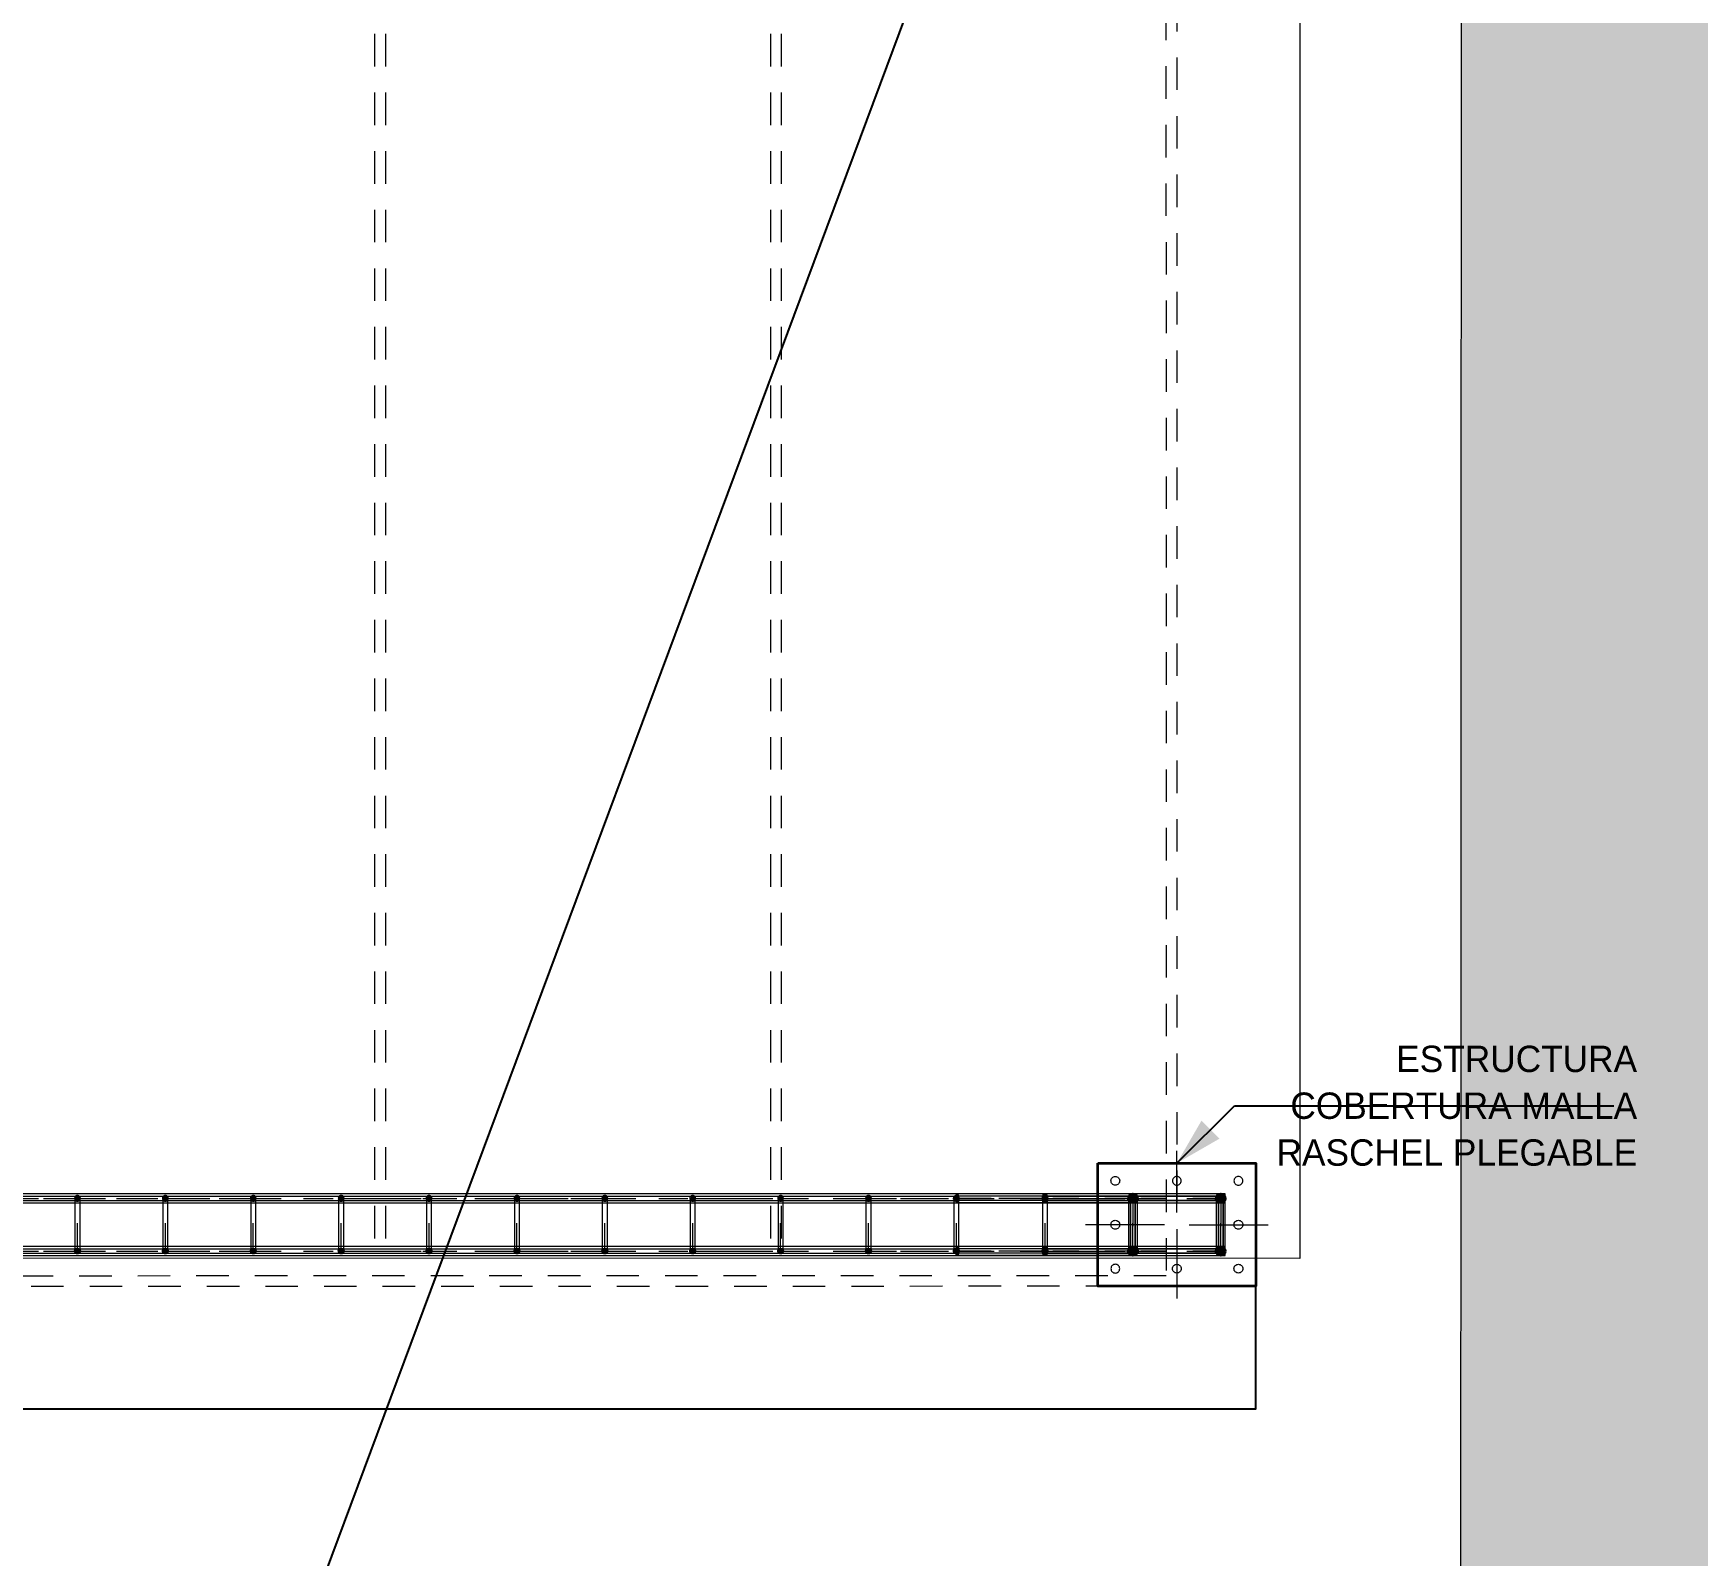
# Model space of a CAD drawing. Header units: inches. Extents: x 1693 to 10990, y 1878 to 5055.
# Drawn here: x 10288.62 to 10295.02, y 4376.28 to 4382.13 of the extents above; entities that cross this region are included whole.
import ezdxf

# ---------------------------------------------------------------- set-up
doc = ezdxf.new("R2010")
doc.units = ezdxf.units.IN
doc.header["$PDMODE"] = 1
doc.linetypes.add('HIDDEN2', pattern=[0.1875, 0.125, -0.0625])
doc.linetypes.add('Punto & Rayas', pattern=[0.335139, 0.15875, -0.088194, 0, -0.088194])
for name, color, linetype, lineweight, true_color in [('CUBIERTA CALAMINON Y TRANSLUCIDO_Pluma_Nº__162', 7, 'Continuous', 25, 0xaaaaaa), ('TE F-ATRIO_Pluma_Nº__89', 7, 'Continuous', 5, 0x71cebe), ('TE F-ETIQUETAS_Pluma_Nº__85', 7, 'Continuous', 13, 0x80c2ff), ('TE F-MALLA RASCHEL_Pluma_Nº__28', 7, 'Continuous', 35, 0xa80f02), ('TE F-MALLA RASCHEL_Pluma_Nº__69', 7, 'Continuous', 5, 0x71cebe), ('TE F-MALLA RASCHEL_Pluma_Nº__88', 7, 'Continuous', 20, 0xfd4435), ('TE F-MALLA RASCHEL_Pluma_Nº__90', 7, 'Continuous', 5, 0x00bfbf), ('TE F-RAMPAS_Pluma_Nº__92', 7, 'Continuous', 13, 0xbf8080)]:
    doc.layers.add(name, color=color, linetype=linetype, lineweight=lineweight, true_color=true_color)
for name, color, linetype, lineweight in [('CUBIERTA CALAMINON Y TRANSLUCIDO_Pluma_Nº__222', 7, 'Continuous', 20), ('Nuevo_PISOS_Pluma_Nº__252', 252, 'Continuous', 13), ('TE F-ETIQUETAS_Pluma_Nº__46', 5, 'Continuous', 25), ('TE F-MALLA RASCHEL_Pluma_Nº__20', 1, 'Continuous', 13)]:
    doc.layers.add(name, color=color, linetype=linetype, lineweight=lineweight)
doc.layers.add('TE F-ATRIO', color=7, linetype='Continuous')
doc.layers.add('TE F-MALLA RASCHEL', color=7, linetype='Continuous')
doc.styles.add('COTA', font='swisse.ttf')
doc.styles.add('Estilo_Generado_11', font='MAIAN.TTF')
doc.styles.get("Standard").update_dxf_attribs({"font": 'arial.ttf'})
doc.dimstyles.new('50', dxfattribs={"dimtxt": 0.13, "dimasz": 0.11, "dimexe": 0.11, "dimexo": 0.1, "dimgap": 0.05, "dimtad": 2, "dimtih": 1, "dimtoh": 1, "dimzin": 1, "dimdsep": 46, "dimtxsty": 'COTA', "dimblk": 'ARCHTICK', "dimcen": 2.5, "dimdle": 0.1, "dimclrd": 1, "dimclre": 1, "dimclrt": 2, "dimazin": 3, "dimtfac": 1, "dimtmove": 2, "dimatfit": 3, "dimfxl": 1, "dimarcsym": 0})
doc.dimstyles.new('Estilo_Generado__13', dxfattribs={"dimtxt": 0.18, "dimasz": 0.1824, "dimexe": 0.18, "dimexo": 0.0625, "dimgap": 0.09, "dimtad": 0, "dimtih": 1, "dimtoh": 1, "dimdec": 4, "dimzin": 0, "dimdsep": 46, "dimtxsty": 'Standard', "dimcen": 0.09, "dimadec": 0, "dimazin": 0, "dimtfac": 1, "dimtdec": 4, "dimtmove": 0, "dimatfit": 3, "dimldrblk": 'ARROWHEAD_5', "dimfxl": 1, "dimtolj": 1, "dimtzin": 0, "dimarcsym": 0})
pattern_1 = [(45, (0, 0), (-0.07955, 0.07955), []), (45, (-0.02652, 0.02652), (-0.07955, 0.07955), [])]

# ---------------------------------------------------------------- blocks, each defined once
blk = doc.blocks.new('CHS Viga Conf en Caliente 23')
at = {"layer": 'TE F-MALLA RASCHEL_Pluma_Nº__69', "color": 123, "linetype": 'Punto & Rayas', "lineweight": 5, "true_color": 0x71cebe}
blk.add_line((0, 0), (0.5, 0), dxfattribs=at)
at = {"layer": 'TE F-MALLA RASCHEL_Pluma_Nº__90', "color": 132, "linetype": 'Continuous', "lineweight": 5, "true_color": 0x00bfbf}
for p, q in [((-0.009, 0), (-0.0064, 0.009)), ((-0.0064, 0.009), (0, 0.0127)), ((0, 0.0127), (0.5, 0.0127)), ((0.491, 0), (0.4936, 0.009)), ((0.4936, -0.009), (0.491, 0)), ((0.4951, 0.0069), (0.4931, 0)), ((0.4931, 0), (0.4951, -0.0069)), ((0.4936, 0.009), (0.5, 0.0127)), ((0.5, 0.0097), (0.4951, 0.0069)), ((0.5, 0.0127), (0.5063, 0.009)), ((0.5048, 0.0069), (0.5, 0.0097)), ((0.5069, 0), (0.5048, 0.0069)), ((0.5048, -0.0069), (0.5069, 0)), ((0.5063, 0.009), (0.509, 0)), ((0.509, 0), (0.5063, -0.009)), ((-0.0064, -0.009), (-0.009, 0)), ((0, -0.0127), (-0.0064, -0.009)), ((0, -0.0127), (0.5, -0.0127)), ((0.5, -0.0127), (0.4936, -0.009)), ((0.4951, -0.0069), (0.5, -0.0097)), ((0.5, -0.0097), (0.5048, -0.0069)), ((0.5063, -0.009), (0.5, -0.0127))]:
    blk.add_line(p, q, dxfattribs=at)
blk = doc.blocks.new('Forjado_192', base_point=(13.642, 10.6914))
at = {"layer": 'TE F-ATRIO_Pluma_Nº__89', "color": 123, "linetype": 'Continuous', "lineweight": 5, "true_color": 0x71cebe, "flags": 128}
blk.add_lwpolyline([(13.642, 10.6914), (12.742, 10.6914), (12.742, 11.3914), (13.642, 11.3914)], close=True, dxfattribs=at)
blk = doc.blocks.new('Pilar_356', base_point=(13.192, 11.0414))
at = {"layer": 'TE F-MALLA RASCHEL_Pluma_Nº__20', "color": 1, "linetype": 'Continuous', "lineweight": 13}
for p, q in [((13.192, 11.1114), (13.192, 11.4614)), ((13.122, 11.0414), (12.672, 11.0414)), ((13.262, 11.0414), (13.712, 11.0414)), ((13.192, 10.9714), (13.192, 10.6214))]:
    blk.add_line(p, q, dxfattribs=at)
blk.add_point((13.192, 11.0414), dxfattribs=at)
at = {"layer": 'TE F-MALLA RASCHEL_Pluma_Nº__28', "color": 14, "linetype": 'Continuous', "lineweight": 35, "true_color": 0xa80f02, "flags": 128}
blk.add_lwpolyline([(12.742, 11.3914), (13.642, 11.3914), (13.642, 10.6914), (12.742, 10.6914)], close=True, dxfattribs=at)
blk = doc.blocks.new('CHS Conf en Caliente 23')
at = {"layer": 'TE F-MALLA RASCHEL', "linetype": 'Continuous', "lineweight": 0, "true_color": 0xffffff}
h = blk.add_hatch(dxfattribs=at)
h.set_pattern_fill('ACERO', style=0, pattern_type=2)
h.set_pattern_definition(pattern_1)
h.paths.add_polyline_path([(0.0127, 0, 1), (-0.0127, 0, 1)])
h.paths.add_polyline_path([(0.0097, 0, -1), (-0.0097, 0, -1)], flags=0)
at = {"layer": 'TE F-MALLA RASCHEL_Pluma_Nº__28', "color": 14, "linetype": 'Continuous', "lineweight": 35, "true_color": 0xa80f02}
for radius, start, end in [(0.0127, 0, 180), (0.0127, 180, 0), (0.0097, 0, 180), (0.0097, 180, 0)]:
    blk.add_arc((0, 0), radius, start, end, dxfattribs=at)
blk = doc.blocks.new('CHS Viga Conf en Caliente 23_6')
at = {"layer": 'TE F-MALLA RASCHEL_Pluma_Nº__69', "color": 123, "linetype": 'Punto & Rayas', "lineweight": 5, "true_color": 0x71cebe}
blk.add_line((0, 0), (0.5, 0), dxfattribs=at)
at = {"layer": 'TE F-MALLA RASCHEL_Pluma_Nº__90', "color": 132, "linetype": 'Continuous', "lineweight": 5, "true_color": 0x00bfbf}
for p, q in [((-0.018, 0), (-0.0127, 0.018)), ((-0.0127, 0.018), (0, 0.0254)), ((0, 0.0254), (0.5, 0.0254)), ((0.482, 0), (0.4873, 0.018)), ((0.4873, -0.018), (0.482, 0)), ((0.4888, 0.0158), (0.4842, 0)), ((0.4842, 0), (0.4888, -0.0158)), ((0.4873, 0.018), (0.5, 0.0254)), ((0.5, 0.0224), (0.4888, 0.0158)), ((0.5, 0.0254), (0.5127, 0.018)), ((0.5112, 0.0158), (0.5, 0.0224)), ((0.5158, 0), (0.5112, 0.0158)), ((0.5112, -0.0158), (0.5158, 0)), ((0.5127, 0.018), (0.518, 0)), ((0.518, 0), (0.5127, -0.018)), ((-0.0127, -0.018), (-0.018, 0)), ((0, -0.0254), (-0.0127, -0.018)), ((0, -0.0254), (0.5, -0.0254)), ((0.5, -0.0254), (0.4873, -0.018)), ((0.4888, -0.0158), (0.5, -0.0224)), ((0.5, -0.0224), (0.5112, -0.0158)), ((0.5127, -0.018), (0.5, -0.0254))]:
    blk.add_line(p, q, dxfattribs=at)
blk = doc.blocks.new('CHS Viga Conf en Caliente 23_7')
at = {"layer": 'TE F-MALLA RASCHEL_Pluma_Nº__69', "color": 123, "linetype": 'Punto & Rayas', "lineweight": 5, "true_color": 0x71cebe}
blk.add_line((0, 0), (1, 0), dxfattribs=at)
at = {"layer": 'TE F-MALLA RASCHEL_Pluma_Nº__90', "color": 132, "linetype": 'Continuous', "lineweight": 5, "true_color": 0x00bfbf}
for p, q in [((-0.0114, 0), (-0.008, 0.018)), ((-0.008, 0.018), (0, 0.0254)), ((0, 0.0254), (1, 0.0254)), ((0.9886, 0), (0.992, 0.018)), ((0.992, -0.018), (0.9886, 0)), ((0.9929, 0.0158), (0.99, 0)), ((0.99, 0), (0.9929, -0.0158)), ((0.992, 0.018), (1, 0.0254)), ((1, 0.0224), (0.9929, 0.0158)), ((1, 0.0254), (1.008, 0.018)), ((1.0071, 0.0158), (1, 0.0224)), ((1.01, 0), (1.0071, 0.0158)), ((1.0071, -0.0158), (1.01, 0)), ((1.008, 0.018), (1.0114, 0)), ((1.0114, 0), (1.008, -0.018)), ((-0.008, -0.018), (-0.0114, 0)), ((0, -0.0254), (-0.008, -0.018)), ((0, -0.0254), (1, -0.0254)), ((1, -0.0254), (0.992, -0.018)), ((0.9929, -0.0158), (1, -0.0224)), ((1, -0.0224), (1.0071, -0.0158)), ((1.008, -0.018), (1, -0.0254))]:
    blk.add_line(p, q, dxfattribs=at)
blk = doc.blocks.new('CHS Conf en Caliente 23_3')
at = {"layer": 'TE F-MALLA RASCHEL', "linetype": 'Continuous', "lineweight": 0, "true_color": 0xffffff}
h = blk.add_hatch(dxfattribs=at)
h.set_pattern_fill('ACERO', style=0, pattern_type=2)
h.set_pattern_definition(pattern_1)
h.paths.add_polyline_path([(0.0254, 0, 1), (-0.0254, 0, 1)])
h.paths.add_polyline_path([(0.0224, 0, -1), (-0.0224, 0, -1)], flags=0)
at = {"layer": 'TE F-MALLA RASCHEL_Pluma_Nº__28', "color": 14, "linetype": 'Continuous', "lineweight": 35, "true_color": 0xa80f02}
for radius, start, end in [(0.0254, 0, 180), (0.0254, 180, 0), (0.0224, 0, 180), (0.0224, 180, 0)]:
    blk.add_arc((0, 0), radius, start, end, dxfattribs=at)
blk = doc.blocks.new('CHS Viga Conf en Caliente 23_2')
at = {"layer": 'TE F-MALLA RASCHEL_Pluma_Nº__69', "color": 123, "linetype": 'Punto & Rayas', "lineweight": 5, "true_color": 0x71cebe}
blk.add_line((0, 0), (0.5, 0), dxfattribs=at)
at = {"layer": 'TE F-MALLA RASCHEL_Pluma_Nº__90', "color": 132, "linetype": 'Continuous', "lineweight": 5, "true_color": 0x00bfbf}
for p, q in [((0.25, 0.0127), (0, 0.0127)), ((0, 0.0127), (0, 0)), ((0, 0), (0, -0.0127)), ((0.5, 0.0127), (0.25, 0.0127)), ((0.5, 0), (0.5, 0.0127)), ((0.5, -0.0127), (0.5, 0)), ((0, -0.0127), (0.25, -0.0127)), ((0.25, -0.0127), (0.5, -0.0127))]:
    blk.add_line(p, q, dxfattribs=at)
blk = doc.blocks.new('CHS Viga Conf en Caliente 23_3')
at = {"layer": 'TE F-MALLA RASCHEL_Pluma_Nº__69', "color": 123, "linetype": 'Punto & Rayas', "lineweight": 5, "true_color": 0x71cebe}
blk.add_line((0, 0), (0.3, 0), dxfattribs=at)
at = {"layer": 'TE F-MALLA RASCHEL_Pluma_Nº__90', "color": 132, "linetype": 'Continuous', "lineweight": 5, "true_color": 0x00bfbf}
for p, q in [((0.15, 0.0127), (0, 0.0127)), ((0, 0.0127), (0, 0)), ((0, 0), (0, -0.0127)), ((0.3, 0.0127), (0.15, 0.0127)), ((0.3, 0), (0.3, 0.0127)), ((0.3, -0.0127), (0.3, 0)), ((0, -0.0127), (0.15, -0.0127)), ((0.15, -0.0127), (0.3, -0.0127))]:
    blk.add_line(p, q, dxfattribs=at)
blk = doc.blocks.new('CHS Viga Conf en Caliente 23_4')
at = {"layer": 'TE F-MALLA RASCHEL_Pluma_Nº__69', "color": 123, "linetype": 'Punto & Rayas', "lineweight": 5, "true_color": 0x71cebe}
blk.add_line((0, 0), (0.3, 0), dxfattribs=at)
at = {"layer": 'TE F-MALLA RASCHEL_Pluma_Nº__90', "color": 132, "linetype": 'Continuous', "lineweight": 5, "true_color": 0x00bfbf}
for p, q in [((-0.0109, 0), (-0.0077, 0.009)), ((-0.0077, 0.009), (0, 0.0127)), ((0, 0.0127), (0.3, 0.0127)), ((0.2891, 0), (0.2923, 0.009)), ((0.2923, -0.009), (0.2891, 0)), ((0.2941, 0.0069), (0.2917, 0)), ((0.2917, 0), (0.2941, -0.0069)), ((0.2923, 0.009), (0.3, 0.0127)), ((0.3, 0.0097), (0.2941, 0.0069)), ((0.3, 0.0127), (0.3077, 0.009)), ((0.3059, 0.0069), (0.3, 0.0097)), ((0.3083, 0), (0.3059, 0.0069)), ((0.3059, -0.0069), (0.3083, 0)), ((0.3077, 0.009), (0.3109, 0)), ((0.3109, 0), (0.3077, -0.009)), ((-0.0077, -0.009), (-0.0109, 0)), ((0, -0.0127), (-0.0077, -0.009)), ((0, -0.0127), (0.3, -0.0127)), ((0.3, -0.0127), (0.2923, -0.009)), ((0.2941, -0.0069), (0.3, -0.0097)), ((0.3, -0.0097), (0.3059, -0.0069)), ((0.3077, -0.009), (0.3, -0.0127))]:
    blk.add_line(p, q, dxfattribs=at)
blk = doc.blocks.new('CHS Viga Conf en Caliente 23_8')
at = {"layer": 'TE F-MALLA RASCHEL_Pluma_Nº__69', "color": 123, "linetype": 'Punto & Rayas', "lineweight": 5, "true_color": 0x71cebe}
blk.add_line((0, 0), (0.3, 0), dxfattribs=at)
at = {"layer": 'TE F-MALLA RASCHEL_Pluma_Nº__90', "color": 132, "linetype": 'Continuous', "lineweight": 5, "true_color": 0x00bfbf}
for p, q in [((0.15, 0.0254), (0, 0.0254)), ((0, 0.0254), (0, 0)), ((0, 0), (0, -0.0254)), ((0.3, 0.0254), (0.15, 0.0254)), ((0.3, 0), (0.3, 0.0254)), ((0.3, -0.0254), (0.3, 0)), ((0, -0.0254), (0.15, -0.0254)), ((0.15, -0.0254), (0.3, -0.0254))]:
    blk.add_line(p, q, dxfattribs=at)
blk = doc.blocks.new('ARROWHEAD_5')
at = {"linetype": 'Continuous', "lineweight": 0}
blk.add_hatch(color=0, dxfattribs=at).paths.add_polyline_path([(-1, 0.2679), (0, 0), (-1, -0.2679)])
at = {"color": 0, "linetype": 'Continuous', "lineweight": 0}
blk.add_line((0, 0), (-1, 0), dxfattribs=at)
blk = doc.blocks.new('Pilar_410', base_point=(12.842, 11.2914))
at = {"layer": 'TE F-MALLA RASCHEL_Pluma_Nº__88', "color": 20, "linetype": 'Continuous', "lineweight": 20, "true_color": 0xfd4435, "flags": 128}
blk.add_lwpolyline([(12.867, 11.2914, -0.414214), (12.842, 11.2664, -0.414214), (12.817, 11.2914, -0.414214), (12.842, 11.3164, -0.414214)], format="xyb", close=True, dxfattribs=at)
blk = doc.blocks.new('Pilar_411', base_point=(13.542, 11.2914))
at = {"layer": 'TE F-MALLA RASCHEL_Pluma_Nº__88', "color": 20, "linetype": 'Continuous', "lineweight": 20, "true_color": 0xfd4435, "flags": 128}
blk.add_lwpolyline([(13.517, 11.2914, 0.414214), (13.542, 11.2664, 0.414214), (13.567, 11.2914, 0.414214), (13.542, 11.3164, 0.414214)], format="xyb", close=True, dxfattribs=at)
blk = doc.blocks.new('Pilar_412', base_point=(13.192, 11.2914))
at = {"layer": 'TE F-MALLA RASCHEL_Pluma_Nº__88', "color": 20, "linetype": 'Continuous', "lineweight": 20, "true_color": 0xfd4435, "flags": 128}
blk.add_lwpolyline([(13.167, 11.2914, 0.414214), (13.192, 11.2664, 0.414214), (13.217, 11.2914, 0.414214), (13.192, 11.3164, 0.414214)], format="xyb", close=True, dxfattribs=at)
blk = doc.blocks.new('Pilar_413', base_point=(12.842, 10.7914))
at = {"layer": 'TE F-MALLA RASCHEL_Pluma_Nº__88', "color": 20, "linetype": 'Continuous', "lineweight": 20, "true_color": 0xfd4435, "flags": 128}
blk.add_lwpolyline([(12.867, 10.7914, 0.414214), (12.842, 10.8164, 0.414214), (12.817, 10.7914, 0.414214), (12.842, 10.7664, 0.414214)], format="xyb", close=True, dxfattribs=at)
blk = doc.blocks.new('Pilar_414', base_point=(13.542, 10.7914))
at = {"layer": 'TE F-MALLA RASCHEL_Pluma_Nº__88', "color": 20, "linetype": 'Continuous', "lineweight": 20, "true_color": 0xfd4435, "flags": 128}
blk.add_lwpolyline([(13.517, 10.7914, -0.414214), (13.542, 10.8164, -0.414214), (13.567, 10.7914, -0.414214), (13.542, 10.7664, -0.414214)], format="xyb", close=True, dxfattribs=at)
blk = doc.blocks.new('Pilar_415', base_point=(13.192, 10.7914))
at = {"layer": 'TE F-MALLA RASCHEL_Pluma_Nº__88', "color": 20, "linetype": 'Continuous', "lineweight": 20, "true_color": 0xfd4435, "flags": 128}
blk.add_lwpolyline([(13.167, 10.7914, -0.414214), (13.192, 10.8164, -0.414214), (13.217, 10.7914, -0.414214), (13.192, 10.7664, -0.414214)], format="xyb", close=True, dxfattribs=at)
blk = doc.blocks.new('Pilar_416', base_point=(12.842, 11.0414))
at = {"layer": 'TE F-MALLA RASCHEL_Pluma_Nº__88', "color": 20, "linetype": 'Continuous', "lineweight": 20, "true_color": 0xfd4435, "flags": 128}
blk.add_lwpolyline([(12.867, 11.0414, -0.414214), (12.842, 11.0164, -0.414214), (12.817, 11.0414, -0.414214), (12.842, 11.0664, -0.414214)], format="xyb", close=True, dxfattribs=at)
blk = doc.blocks.new('Pilar_417', base_point=(13.542, 11.0414))
at = {"layer": 'TE F-MALLA RASCHEL_Pluma_Nº__88', "color": 20, "linetype": 'Continuous', "lineweight": 20, "true_color": 0xfd4435, "flags": 128}
blk.add_lwpolyline([(13.567, 11.0414, -0.414214), (13.542, 11.0164, -0.414214), (13.517, 11.0414, -0.414214), (13.542, 11.0664, -0.414214)], format="xyb", close=True, dxfattribs=at)
blk = doc.blocks.new('_ArchTick')
at = {"color": 0, "linetype": 'ByBlock', "const_width": 0.15}
blk.add_lwpolyline([(-0.5, -0.5), (0.5, 0.5)], dxfattribs=at)

msp = doc.modelspace()

# ---------------------------------------------------------------- hatches: boundary and pattern name
at = {"layer": 'CUBIERTA CALAMINON Y TRANSLUCIDO_Pluma_Nº__162', "linetype": 'Continuous', "lineweight": 25, "true_color": 0xaaaaaa}
h = msp.add_hatch(dxfattribs=at)
h.set_pattern_fill('PARQUET_1_4', color=253, scale=0.675042, angle=18.94788, style=0, pattern_type=2)
h.set_pattern_definition([(63.948, (10295.2776, 4391.2599), (-1.09162, 0.53365), [0.759423, -0.455654]), (63.948, (10295.0744, 4391.1901), (-1.09162, 0.53365), [0.759423, -0.455654]), (63.948, (10294.8713, 4391.1204), (-1.09162, 0.53365), [0.759423, -0.455654]), (63.948, (10294.6681, 4391.0506), (-1.09162, 0.53365), [0.759423, -0.455654]), (63.948, (10294.465, 4390.9809), (-1.09162, 0.53365), [0.759423, -0.455654]), (63.948, (10294.2618, 4390.9111), (-1.09162, 0.53365), [0.759423, -0.455654]), (63.948, (10294.0586, 4390.8414), (-1.09162, 0.53365), [0.759423, -0.455654]), (63.948, (10293.8555, 4390.7716), (-1.09162, 0.53365), [0.759423, -0.455654]), (153.948, (10295.5444, 4391.8057), (0.53365, 1.09162), [0.759423, -0.455654]), (153.948, (10295.3412, 4391.7359), (0.53365, 1.09162), [0.759423, -0.455654]), (153.948, (10295.1381, 4391.6662), (0.53365, 1.09162), [0.759423, -0.455654]), (153.948, (10294.9349, 4391.5964), (0.53365, 1.09162), [0.759423, -0.455654]), (153.948, (10294.7318, 4391.5267), (0.53365, 1.09162), [0.759423, -0.455654]), (153.948, (10294.5286, 4391.457), (0.53365, 1.09162), [0.759423, -0.455654]), (153.948, (10294.3255, 4391.3872), (0.53365, 1.09162), [0.759423, -0.455654]), (153.948, (10294.1223, 4391.3174), (0.53365, 1.09162), [0.759423, -0.455654])])
h.paths.add_polyline_path([(10294.1049, 4375.2371), (10296.0775, 4375.2366), (10318.9006, 4375.2747), (10318.8384, 4377.679), (10297.5808, 4377.7679), (10297.5832, 4401.7919), (10294.114, 4401.2257), (10293.7482, 4401.1711), (10290.2355, 4400.5928), (10290.1494, 4401.1336), (10290.0639, 4401.659), (10283.9362, 4400.6729), (10283.9359, 4399.848), (10285.9604, 4397.417), (10287.6278, 4398.8055), (10288.7849, 4397.4161), (10290.3883, 4398.7513), (10291.4666, 4397.4566), (10292.5909, 4397.4586), (10292.5909, 4398.1006), (10294.1129, 4398.1001)])

# ---------------------------------------------------------------- linework, layer by layer
msp.add_lwpolyline([(10269.083, 4377.3148), (10269.083, 4376.8438), (10293.3199, 4376.8438), (10293.3199, 4377.3148)])
at = {"layer": 'CUBIERTA CALAMINON Y TRANSLUCIDO_Pluma_Nº__222', "color": 7, "linetype": 'Continuous', "lineweight": 20, "flags": 128}
msp.add_lwpolyline([(10294.1049, 4375.2371), (10296.0775, 4375.2366), (10318.9006, 4375.2747), (10318.8384, 4377.679), (10297.5808, 4377.7679), (10297.5832, 4401.7919), (10294.114, 4401.2257), (10293.7482, 4401.1711), (10290.2355, 4400.5928), (10290.1494, 4401.1336), (10290.0639, 4401.659), (10283.9362, 4400.6729), (10283.9359, 4399.848), (10285.9604, 4397.417), (10287.6278, 4398.8055), (10288.7849, 4397.4161), (10290.3883, 4398.7513), (10291.4666, 4397.4566), (10292.5909, 4397.4586), (10292.5909, 4398.1006), (10294.1129, 4398.1001)], close=True, dxfattribs=at)
at = {"layer": 'Nuevo_PISOS_Pluma_Nº__252', "linetype": 'HIDDEN2'}
for p, q in [((10289.935, 4387.2987), (10289.935, 4377.4498)), ((10289.977, 4387.2987), (10289.977, 4377.4498)), ((10291.4552, 4387.2987), (10291.4552, 4377.4498)), ((10291.4972, 4387.2987), (10291.4972, 4377.4498))]:
    msp.add_line(p, q, dxfattribs=at)
for points in [[(10269.3868, 4387.4337), (10293.0161, 4387.4337), (10293.0161, 4377.3147), (10269.3896, 4377.3081)], [(10269.4273, 4387.3932), (10292.9727, 4387.3998), (10292.9756, 4377.3552), (10269.4301, 4377.3486)]]:
    msp.add_lwpolyline(points, close=True, dxfattribs=at)
at = {"layer": 'TE F-MALLA RASCHEL_Pluma_Nº__69', "color": 123, "linetype": 'Punto & Rayas', "lineweight": 5, "true_color": 0x71cebe}
for p, q in [((10269.218, 4377.6523), (10293.202, 4377.6523)), ((10269.218, 4377.6523), (10293.202, 4377.6523)), ((10269.218, 4377.4498), (10293.202, 4377.4498)), ((10269.218, 4377.4498), (10293.202, 4377.4498))]:
    msp.add_line(p, q, dxfattribs=at)
at = {"layer": 'TE F-MALLA RASCHEL_Pluma_Nº__90', "color": 132, "linetype": 'Continuous', "lineweight": 5, "true_color": 0x00bfbf}
for p, q in [((10293.202, 4377.6695), (10277.656, 4377.6695)), ((10293.202, 4377.6695), (10277.656, 4377.6695)), ((10277.656, 4377.6352), (10293.202, 4377.6352)), ((10277.656, 4377.6352), (10293.202, 4377.6352)), ((10293.202, 4377.6523), (10293.202, 4377.6695)), ((10293.202, 4377.6523), (10293.202, 4377.6695)), ((10293.202, 4377.6352), (10293.202, 4377.6523)), ((10293.202, 4377.6352), (10293.202, 4377.6523)), ((10293.202, 4377.467), (10277.656, 4377.467)), ((10293.202, 4377.467), (10277.656, 4377.467)), ((10277.656, 4377.4327), (10293.202, 4377.4327)), ((10277.656, 4377.4327), (10293.202, 4377.4327)), ((10293.202, 4377.4498), (10293.202, 4377.467)), ((10293.202, 4377.4498), (10293.202, 4377.467)), ((10293.202, 4377.4327), (10293.202, 4377.4498)), ((10293.202, 4377.4327), (10293.202, 4377.4498))]:
    msp.add_line(p, q, dxfattribs=at)
at = {"layer": 'TE F-RAMPAS_Pluma_Nº__92', "color": 23, "linetype": 'Continuous', "lineweight": 13, "true_color": 0xbf8080, "flags": 128}
for points in [[(10293.4891, 4387.3314), (10293.4886, 4377.4218)], [(10293.4886, 4377.4218), (10286.3332, 4377.4221)]]:
    msp.add_lwpolyline(points, dxfattribs=at)

# ---------------------------------------------------------------- block references
at = {"layer": 'TE F-ATRIO', "color": 123, "linetype": 'Continuous', "lineweight": 5, "true_color": 0x71cebe, "xscale": 0.6750421965442606, "yscale": 0.6750421965442606, "zscale": 0.6750421965442606}
msp.add_blockref('Forjado_192', (10293.3199, 4377.3148), dxfattribs=at)
at = {"layer": 'TE F-MALLA RASCHEL', "color": 14, "lineweight": 35, "true_color": 0xa80f02, "xscale": 0.6750421965442606, "yscale": 0.6750421965442606, "zscale": 0.6750421965442606}
for name, p in [('Pilar_356', (10293.0161, 4377.5511)), ('Pilar_410', (10292.7798, 4377.7198)), ('Pilar_412', (10293.0161, 4377.7198)), ('Pilar_411', (10293.2524, 4377.7198)), ('Pilar_416', (10292.7798, 4377.5511)), ('Pilar_417', (10293.2524, 4377.5511)), ('Pilar_413', (10292.7798, 4377.3823)), ('Pilar_415', (10293.0161, 4377.3823)), ('Pilar_414', (10293.2524, 4377.3823))]:
    msp.add_blockref(name, p, dxfattribs=at)
at = {"layer": 'TE F-MALLA RASCHEL', "color": 104, "linetype": 'Continuous', "lineweight": 5, "true_color": 0x029e21, "yscale": 0.6750421965442606, "zscale": 0.6750421965442606}
for name, p, xscale, rotation in [('CHS Viga Conf en Caliente 23', (10288.4567, 4377.6523), -0.6750421965442606, 180), ('CHS Conf en Caliente 23', (10288.7942, 4377.6523), 0.6750421965442606, 180), ('CHS Viga Conf en Caliente 23_3', (10288.7942, 4377.4498), -0.6750421965442606, 270), ('CHS Viga Conf en Caliente 23', (10288.7942, 4377.6523), -0.6750421965442606, 180), ('CHS Conf en Caliente 23', (10289.1317, 4377.6523), 0.6750421965442606, 180), ('CHS Viga Conf en Caliente 23_3', (10289.1317, 4377.4498), -0.6750421965442606, 270), ('CHS Viga Conf en Caliente 23', (10289.1317, 4377.6523), -0.6750421965442606, 180), ('CHS Conf en Caliente 23', (10289.4693, 4377.6523), 0.6750421965442606, 180), ('CHS Viga Conf en Caliente 23_3', (10289.4693, 4377.4498), -0.6750421965442606, 270), ('CHS Viga Conf en Caliente 23', (10289.4693, 4377.6523), -0.6750421965442606, 180), ('CHS Conf en Caliente 23', (10289.8068, 4377.6523), 0.6750421965442606, 180), ('CHS Viga Conf en Caliente 23_3', (10289.8068, 4377.4498), -0.6750421965442606, 270), ('CHS Viga Conf en Caliente 23', (10289.8068, 4377.6523), -0.6750421965442606, 180), ('CHS Conf en Caliente 23', (10290.1443, 4377.6523), 0.6750421965442606, 180), ('CHS Viga Conf en Caliente 23_3', (10290.1443, 4377.4498), -0.6750421965442606, 270), ('CHS Viga Conf en Caliente 23', (10290.1443, 4377.6523), -0.6750421965442606, 180), ('CHS Conf en Caliente 23', (10290.4818, 4377.6523), 0.6750421965442606, 180), ('CHS Viga Conf en Caliente 23_3', (10290.4818, 4377.4498), -0.6750421965442606, 270), ('CHS Viga Conf en Caliente 23', (10290.4818, 4377.6523), -0.6750421965442606, 180), ('CHS Conf en Caliente 23', (10290.8193, 4377.6523), 0.6750421965442606, 180), ('CHS Viga Conf en Caliente 23_3', (10290.8193, 4377.4498), -0.6750421965442606, 270), ('CHS Viga Conf en Caliente 23', (10290.8193, 4377.6523), -0.6750421965442606, 180), ('CHS Conf en Caliente 23', (10291.1569, 4377.6523), 0.6750421965442606, 180), ('CHS Viga Conf en Caliente 23_3', (10291.1569, 4377.4498), -0.6750421965442606, 270), ('CHS Viga Conf en Caliente 23', (10291.1569, 4377.6523), -0.6750421965442606, 180), ('CHS Conf en Caliente 23', (10291.4944, 4377.6523), 0.6750421965442606, 180), ('CHS Viga Conf en Caliente 23_3', (10291.4944, 4377.4498), -0.6750421965442606, 270), ('CHS Viga Conf en Caliente 23', (10291.4944, 4377.6523), -0.6750421965442606, 180), ('CHS Conf en Caliente 23', (10291.8319, 4377.6523), 0.6750421965442606, 180), ('CHS Viga Conf en Caliente 23_3', (10291.8319, 4377.4498), -0.6750421965442606, 270), ('CHS Viga Conf en Caliente 23', (10291.8319, 4377.6523), -0.6750421965442606, 180), ('CHS Conf en Caliente 23', (10292.1694, 4377.6523), 0.6750421965442606, 180), ('CHS Viga Conf en Caliente 23_3', (10292.1694, 4377.4498), -0.6750421965442606, 270), ('CHS Viga Conf en Caliente 23', (10292.5098, 4377.6523), 0.6750421965442606, 180), ('CHS Conf en Caliente 23', (10292.5098, 4377.6523), 0.6750421965442606, 180), ('CHS Viga Conf en Caliente 23_3', (10292.5098, 4377.4498), -0.6750421965442606, 270), ('CHS Viga Conf en Caliente 23', (10292.5098, 4377.6523), -0.6750421965442606, 180), ('CHS Viga Conf en Caliente 23', (10292.8473, 4377.6523), 0.6750421965442606, 180), ('CHS Viga Conf en Caliente 23_8', (10292.8473, 4377.4498), 0.6750421965442606, 90), ('CHS Viga Conf en Caliente 23_4', (10292.8473, 4377.4498), -0.6750421965442606, 270), ('CHS Viga Conf en Caliente 23_4', (10292.8473, 4377.6523), 0.6750421965442606, 270), ('CHS Viga Conf en Caliente 23_4', (10292.8473, 4377.4498), -0.6750421965442606, 270), ('CHS Viga Conf en Caliente 23_4', (10292.8473, 4377.6523), 0.6750421965442606, 270), ('CHS Viga Conf en Caliente 23_4', (10292.8473, 4377.4498), -0.6750421965442606, 270), ('CHS Viga Conf en Caliente 23_4', (10292.8473, 4377.6523), 0.6750421965442606, 270), ('CHS Viga Conf en Caliente 23_4', (10292.8473, 4377.4498), -0.6750421965442606, 270), ('CHS Viga Conf en Caliente 23_4', (10292.8473, 4377.6523), 0.6750421965442606, 270), ('CHS Viga Conf en Caliente 23_4', (10292.8473, 4377.4498), -0.6750421965442606, 270), ('CHS Viga Conf en Caliente 23_4', (10292.8473, 4377.6523), 0.6750421965442606, 270), ('CHS Viga Conf en Caliente 23_4', (10292.8473, 4377.4498), -0.6750421965442606, 270), ('CHS Viga Conf en Caliente 23_4', (10292.8473, 4377.6523), 0.6750421965442606, 270), ('CHS Viga Conf en Caliente 23_4', (10292.8473, 4377.6523), 0.6750421965442606, 270), ('CHS Viga Conf en Caliente 23_4', (10292.8473, 4377.4498), -0.6750421965442606, 270), ('CHS Viga Conf en Caliente 23_3', (10292.8473, 4377.4498), -0.6750421965442606, 270), ('CHS Viga Conf en Caliente 23_3', (10292.8473, 4377.4498), -0.6750421965442606, 270), ('CHS Viga Conf en Caliente 23_3', (10292.8473, 4377.4498), -0.6750421965442606, 270), ('CHS Viga Conf en Caliente 23_3', (10292.8473, 4377.4498), -0.6750421965442606, 270), ('CHS Viga Conf en Caliente 23_3', (10292.8473, 4377.4498), -0.6750421965442606, 270), ('CHS Viga Conf en Caliente 23_3', (10292.8473, 4377.4498), -0.6750421965442606, 270), ('CHS Viga Conf en Caliente 23_3', (10292.8473, 4377.4498), -0.6750421965442606, 270), ('CHS Viga Conf en Caliente 23_3', (10292.8473, 4377.4498), -0.6750421965442606, 270), ('CHS Viga Conf en Caliente 23_3', (10292.8473, 4377.4498), -0.6750421965442606, 270), ('CHS Viga Conf en Caliente 23_3', (10292.8473, 4377.4498), -0.6750421965442606, 270), ('CHS Viga Conf en Caliente 23_3', (10292.8473, 4377.4498), -0.6750421965442606, 270), ('CHS Viga Conf en Caliente 23', (10293.1848, 4377.6523), 0.6750421965442606, 180), ('CHS Viga Conf en Caliente 23', (10292.8473, 4377.6523), -0.6750421965442606, 180), ('CHS Viga Conf en Caliente 23', (10293.1848, 4377.6523), 0.6750421965442606, 180), ('CHS Viga Conf en Caliente 23', (10292.8473, 4377.6523), -0.6750421965442606, 180), ('CHS Viga Conf en Caliente 23', (10293.1848, 4377.6523), 0.6750421965442606, 180), ('CHS Viga Conf en Caliente 23', (10292.8473, 4377.6523), -0.6750421965442606, 180), ('CHS Viga Conf en Caliente 23', (10293.1848, 4377.6523), 0.6750421965442606, 180), ('CHS Viga Conf en Caliente 23', (10292.8473, 4377.6523), -0.6750421965442606, 180), ('CHS Viga Conf en Caliente 23', (10293.1848, 4377.6523), 0.6750421965442606, 180), ('CHS Viga Conf en Caliente 23', (10292.8473, 4377.6523), -0.6750421965442606, 180), ('CHS Viga Conf en Caliente 23', (10293.1848, 4377.6523), 0.6750421965442606, 180), ('CHS Viga Conf en Caliente 23', (10292.8473, 4377.6523), -0.6750421965442606, 180), ('CHS Viga Conf en Caliente 23', (10292.8473, 4377.6523), -0.6750421965442606, 180), ('CHS Viga Conf en Caliente 23', (10293.1848, 4377.6523), 0.6750421965442606, 180), ('CHS Viga Conf en Caliente 23_2', (10293.1848, 4377.6523), 0.6750421965442606, 180), ('CHS Viga Conf en Caliente 23_2', (10293.1848, 4377.6523), 0.6750421965442606, 180), ('CHS Viga Conf en Caliente 23_2', (10293.1848, 4377.6523), 0.6750421965442606, 180), ('CHS Viga Conf en Caliente 23_2', (10293.1848, 4377.6523), 0.6750421965442606, 180), ('CHS Viga Conf en Caliente 23_2', (10293.1848, 4377.6523), 0.6750421965442606, 180), ('CHS Viga Conf en Caliente 23_2', (10293.1848, 4377.6523), 0.6750421965442606, 180), ('CHS Viga Conf en Caliente 23_2', (10293.1848, 4377.6523), 0.6750421965442606, 180), ('CHS Viga Conf en Caliente 23_2', (10293.1848, 4377.6523), 0.6750421965442606, 180), ('CHS Viga Conf en Caliente 23_2', (10293.1848, 4377.6523), 0.6750421965442606, 180), ('CHS Viga Conf en Caliente 23_2', (10293.1848, 4377.6523), 0.6750421965442606, 180), ('CHS Viga Conf en Caliente 23_8', (10293.1848, 4377.4498), 0.6750421965442606, 90), ('CHS Viga Conf en Caliente 23_4', (10293.1848, 4377.4498), 0.6750421965442606, 90), ('CHS Viga Conf en Caliente 23_4', (10293.1848, 4377.6523), -0.6750421965442606, 90), ('CHS Viga Conf en Caliente 23_4', (10293.1848, 4377.4498), 0.6750421965442606, 90), ('CHS Viga Conf en Caliente 23_4', (10293.1848, 4377.6523), -0.6750421965442606, 90), ('CHS Viga Conf en Caliente 23_4', (10293.1848, 4377.4498), 0.6750421965442606, 90), ('CHS Viga Conf en Caliente 23_4', (10293.1848, 4377.6523), -0.6750421965442606, 90), ('CHS Viga Conf en Caliente 23_4', (10293.1848, 4377.4498), 0.6750421965442606, 90), ('CHS Viga Conf en Caliente 23_4', (10293.1848, 4377.6523), -0.6750421965442606, 90), ('CHS Viga Conf en Caliente 23_4', (10293.1848, 4377.4498), 0.6750421965442606, 90), ('CHS Viga Conf en Caliente 23_4', (10293.1848, 4377.6523), -0.6750421965442606, 90), ('CHS Viga Conf en Caliente 23_4', (10293.1848, 4377.4498), 0.6750421965442606, 90), ('CHS Viga Conf en Caliente 23_4', (10293.1848, 4377.6523), -0.6750421965442606, 90), ('CHS Viga Conf en Caliente 23_4', (10293.1848, 4377.6523), -0.6750421965442606, 90), ('CHS Viga Conf en Caliente 23_4', (10293.1848, 4377.4498), 0.6750421965442606, 90), ('CHS Viga Conf en Caliente 23_3', (10293.1848, 4377.4498), 0.6750421965442606, 90), ('CHS Viga Conf en Caliente 23_3', (10293.1848, 4377.4498), 0.6750421965442606, 90), ('CHS Viga Conf en Caliente 23_3', (10293.1848, 4377.4498), 0.6750421965442606, 90), ('CHS Viga Conf en Caliente 23_3', (10293.1848, 4377.4498), 0.6750421965442606, 90), ('CHS Viga Conf en Caliente 23_3', (10293.1848, 4377.4498), 0.6750421965442606, 90), ('CHS Viga Conf en Caliente 23_3', (10293.1848, 4377.4498), 0.6750421965442606, 90), ('CHS Viga Conf en Caliente 23_3', (10293.1848, 4377.4498), 0.6750421965442606, 90), ('CHS Viga Conf en Caliente 23_3', (10293.1848, 4377.4498), 0.6750421965442606, 90), ('CHS Viga Conf en Caliente 23_3', (10293.1848, 4377.4498), 0.6750421965442606, 90), ('CHS Viga Conf en Caliente 23_3', (10293.1848, 4377.4498), 0.6750421965442606, 90), ('CHS Viga Conf en Caliente 23_3', (10293.1848, 4377.4498), 0.6750421965442606, 90)]:
    msp.add_blockref(name, p, dxfattribs=dict(at, xscale=xscale, rotation=rotation))
for name, p, xscale in [('CHS Viga Conf en Caliente 23_7', (10292.8473, 4377.6523), -0.6750421965442606), ('CHS Viga Conf en Caliente 23_6', (10292.8473, 4377.6523), -0.6750421965442606), ('CHS Conf en Caliente 23_3', (10292.8473, 4377.6523), -0.6750421965442606), ('CHS Conf en Caliente 23_3', (10293.1848, 4377.6523), -0.6750421965442606), ('CHS Viga Conf en Caliente 23', (10288.4567, 4377.4498), 0.6750421965442606), ('CHS Conf en Caliente 23', (10288.7942, 4377.4498), -0.6750421965442606), ('CHS Viga Conf en Caliente 23', (10288.7942, 4377.4498), 0.6750421965442606), ('CHS Conf en Caliente 23', (10289.1317, 4377.4498), -0.6750421965442606), ('CHS Viga Conf en Caliente 23', (10289.1317, 4377.4498), 0.6750421965442606), ('CHS Conf en Caliente 23', (10289.4693, 4377.4498), -0.6750421965442606), ('CHS Viga Conf en Caliente 23', (10289.4693, 4377.4498), 0.6750421965442606), ('CHS Conf en Caliente 23', (10289.8068, 4377.4498), -0.6750421965442606), ('CHS Viga Conf en Caliente 23', (10289.8068, 4377.4498), 0.6750421965442606), ('CHS Conf en Caliente 23', (10290.1443, 4377.4498), -0.6750421965442606), ('CHS Viga Conf en Caliente 23', (10290.1443, 4377.4498), 0.6750421965442606), ('CHS Conf en Caliente 23', (10290.4818, 4377.4498), -0.6750421965442606), ('CHS Viga Conf en Caliente 23', (10290.4818, 4377.4498), 0.6750421965442606), ('CHS Conf en Caliente 23', (10290.8193, 4377.4498), -0.6750421965442606), ('CHS Viga Conf en Caliente 23', (10290.8193, 4377.4498), 0.6750421965442606), ('CHS Conf en Caliente 23', (10291.1569, 4377.4498), -0.6750421965442606), ('CHS Viga Conf en Caliente 23', (10291.1569, 4377.4498), 0.6750421965442606), ('CHS Conf en Caliente 23', (10291.4944, 4377.4498), -0.6750421965442606), ('CHS Viga Conf en Caliente 23', (10291.4944, 4377.4498), 0.6750421965442606), ('CHS Conf en Caliente 23', (10291.8319, 4377.4498), -0.6750421965442606), ('CHS Viga Conf en Caliente 23', (10291.8319, 4377.4498), 0.6750421965442606), ('CHS Conf en Caliente 23', (10292.1694, 4377.4498), -0.6750421965442606), ('CHS Viga Conf en Caliente 23_7', (10292.8473, 4377.4498), -0.6750421965442606), ('CHS Viga Conf en Caliente 23', (10292.5098, 4377.4498), -0.6750421965442606), ('CHS Viga Conf en Caliente 23_6', (10292.8473, 4377.4498), -0.6750421965442606), ('CHS Conf en Caliente 23', (10292.5098, 4377.4498), -0.6750421965442606), ('CHS Viga Conf en Caliente 23', (10292.5098, 4377.4498), 0.6750421965442606), ('CHS Viga Conf en Caliente 23', (10292.8473, 4377.4498), -0.6750421965442606), ('CHS Conf en Caliente 23_3', (10292.8473, 4377.4498), -0.6750421965442606), ('CHS Viga Conf en Caliente 23', (10293.1848, 4377.4498), -0.6750421965442606), ('CHS Viga Conf en Caliente 23', (10292.8473, 4377.4498), 0.6750421965442606), ('CHS Viga Conf en Caliente 23', (10293.1848, 4377.4498), -0.6750421965442606), ('CHS Viga Conf en Caliente 23', (10292.8473, 4377.4498), 0.6750421965442606), ('CHS Viga Conf en Caliente 23', (10293.1848, 4377.4498), -0.6750421965442606), ('CHS Viga Conf en Caliente 23', (10292.8473, 4377.4498), 0.6750421965442606), ('CHS Viga Conf en Caliente 23', (10293.1848, 4377.4498), -0.6750421965442606), ('CHS Viga Conf en Caliente 23', (10292.8473, 4377.4498), 0.6750421965442606), ('CHS Viga Conf en Caliente 23', (10293.1848, 4377.4498), -0.6750421965442606), ('CHS Viga Conf en Caliente 23', (10292.8473, 4377.4498), 0.6750421965442606), ('CHS Viga Conf en Caliente 23', (10293.1848, 4377.4498), -0.6750421965442606), ('CHS Viga Conf en Caliente 23', (10292.8473, 4377.4498), 0.6750421965442606), ('CHS Viga Conf en Caliente 23', (10292.8473, 4377.4498), 0.6750421965442606), ('CHS Viga Conf en Caliente 23', (10293.1848, 4377.4498), -0.6750421965442606), ('CHS Viga Conf en Caliente 23_2', (10293.1848, 4377.4498), -0.6750421965442606), ('CHS Viga Conf en Caliente 23_2', (10293.1848, 4377.4498), -0.6750421965442606), ('CHS Viga Conf en Caliente 23_2', (10293.1848, 4377.4498), -0.6750421965442606), ('CHS Viga Conf en Caliente 23_2', (10293.1848, 4377.4498), -0.6750421965442606), ('CHS Viga Conf en Caliente 23_2', (10293.1848, 4377.4498), -0.6750421965442606), ('CHS Viga Conf en Caliente 23_2', (10293.1848, 4377.4498), -0.6750421965442606), ('CHS Viga Conf en Caliente 23_2', (10293.1848, 4377.4498), -0.6750421965442606), ('CHS Viga Conf en Caliente 23_2', (10293.1848, 4377.4498), -0.6750421965442606), ('CHS Viga Conf en Caliente 23_2', (10293.1848, 4377.4498), -0.6750421965442606), ('CHS Viga Conf en Caliente 23_2', (10293.1848, 4377.4498), -0.6750421965442606), ('CHS Viga Conf en Caliente 23_2', (10293.1848, 4377.4498), -0.6750421965442606), ('CHS Conf en Caliente 23_3', (10293.1848, 4377.4498), -0.6750421965442606)]:
    msp.add_blockref(name, p, dxfattribs=dict(at, xscale=xscale))

# ---------------------------------------------------------------- texts
at = {"layer": 'TE F-ETIQUETAS_Pluma_Nº__46', "color": 5, "linetype": 'Continuous', "lineweight": 25, "insert": (10294.7837, 4378.0074), "char_height": 0.101256, "width": 1.449992, "attachment_point": 6, "line_spacing_factor": 1.065341, "style": 'Estilo_Generado_11'}
msp.add_mtext('\\A1;\\pxqr;{\\fCentury Gothic|b0|i0|c0|p34;ESTRUCTURA COBERTURA MALLA RASCHEL PLEGABLE}', dxfattribs=at)

# ---------------------------------------------------------------- leaders
msp.add_leader([(10292.2451, 4382.9227), (10282.8082, 4357.5932)], dimstyle='50', override={"dimasz": 0.08, "dimgap": 0.05, "dimtad": 0})
at = {"layer": 'TE F-ETIQUETAS_Pluma_Nº__85', "color": 151, "linetype": 'Continuous', "lineweight": 13, "true_color": 0x80c2ff, "annotation_type": 0, "has_hookline": 1, "hookline_direction": 0, "text_width": 1.3178}
msp.add_leader([(10293.0161, 4377.7873), (10293.2369, 4378.0074), (10294.6937, 4378.0074)], dimstyle='Estilo_Generado__13', dxfattribs=at)

doc.saveas('drawing.dxf')
